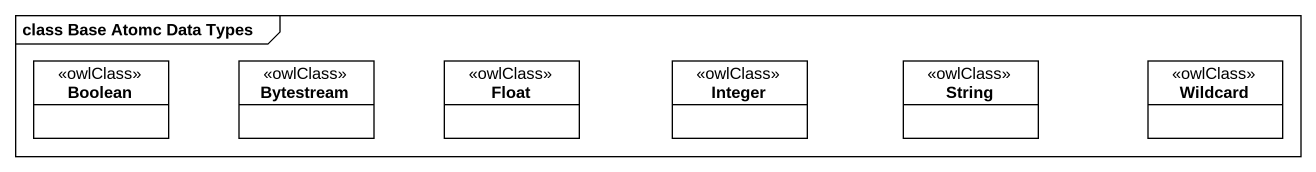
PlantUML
@startuml
mainframe class Base Atomc Data Types
hide circle
hide empty members
class Boolean <<owlClass>>
class Bytestream <<owlClass>>
class Float <<owlClass>>
class Integer <<owlClass>>
class String <<owlClass>>
class Wildcard <<owlClass>>
@enduml
